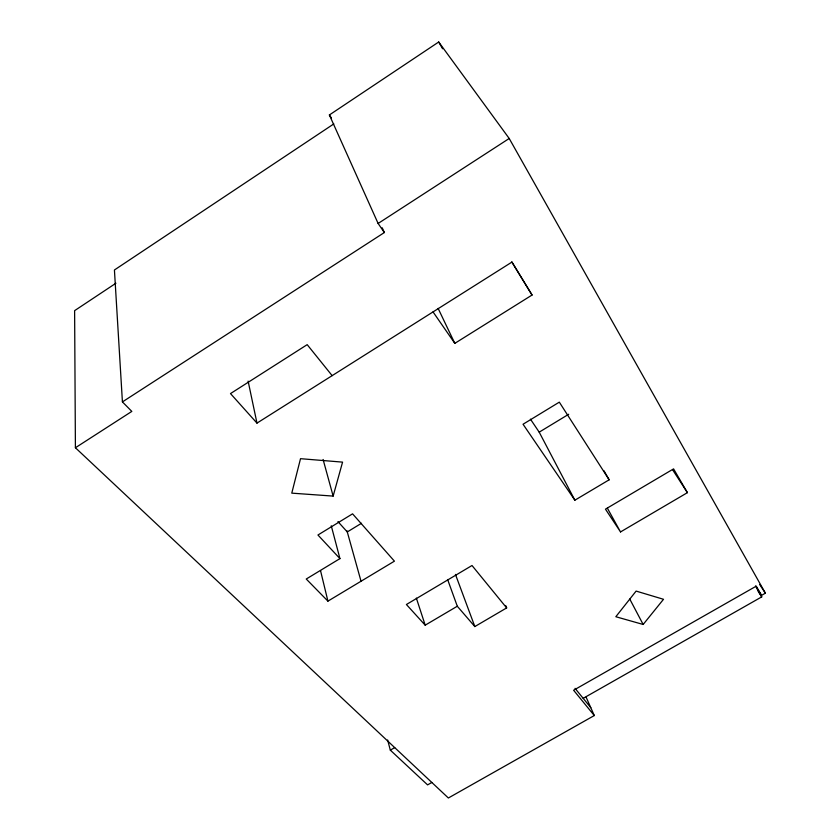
<?xml version="1.0" encoding="UTF-8"?>
<svg xmlns="http://www.w3.org/2000/svg" width="840" height="840" viewBox="0 0 840 840"><rect width="100%" height="100%" fill="white"/><g stroke="black" fill="none" stroke-linecap="round" stroke-linejoin="round"><path stroke-width="1.26" d="M333.144 496.094L342.573 462.126L300.52 458.682L291.774 493.143L333.144 496.094L323.096 459.48M643.157 624.466L663.516 599.288L636.111 591.087L615.825 616.728L643.157 624.466L629.769 599.077M586.089 697.126L594.29 715.544L448.371 798L75.411 447.752L131.817 411.411L122.42 401.909L384.353 232.543L378.116 223.472L329.385 114.965L438.711 42L509.208 138.484L765.387 593.187L761.523 595.392L756.703 588.021M333.816 123.911L114.429 269.987L122.42 401.909M115.93 283.227L74.613 310.653L75.411 447.752M378.116 223.472L509.208 138.484M332.147 375.637L307.188 344.652L230.496 393.582L256.977 423.119L511.917 262.091L532.056 295.04L454.818 343.361L433.041 311.913M361.515 523.268L347.288 531.941L337.953 521.609M603.96 470.747L609.147 479.808L574.875 500.199L539.207 432.159L568.701 414.257M339.938 558.611L306.243 579.023L327.925 601.135L394.422 561.162L352.569 513.839L317.94 535.006L339.938 558.611L331.264 525.808M457.296 606.239L474.831 626.567L506.656 607.908L472.007 565.509L406.403 604.506L425.197 625.18L457.296 606.239L447.615 579.526M620.519 531.941L687.404 492.66L673.575 468.878L605.462 509.156L620.519 531.941L607.394 508.221M387.639 739.988L390.317 750.141L394.716 747.611M431.834 782.471L427.581 784.885L390.317 750.141M583.18 698.334L761.744 596.873L755.538 585.974M594.29 715.544L573.605 690.249L756.263 586.142L761.523 595.392M575.033 688.338L590.793 707.679M574.875 500.199L523.047 424.242L559.314 402.15L609.147 479.808M530.45 419.16L539.207 432.159M329.385 114.965L331.454 118.052M759.654 584.493L765.387 593.187M758.163 591.392L761.744 596.873M672.557 469.675L687.404 492.66M511.822 261.859L532.056 295.04M438.711 42L442.586 48.762M438.123 308.395L454.818 343.361M382.2 227.787L384.353 232.543M505.68 605.514L506.656 607.908M455.448 574.413L474.831 626.567M416.356 598.101L425.197 625.18M346.952 530.733L361.032 581.238M320.512 570.559L327.925 601.135M248.115 381.129L256.977 423.119"/></g></svg>
